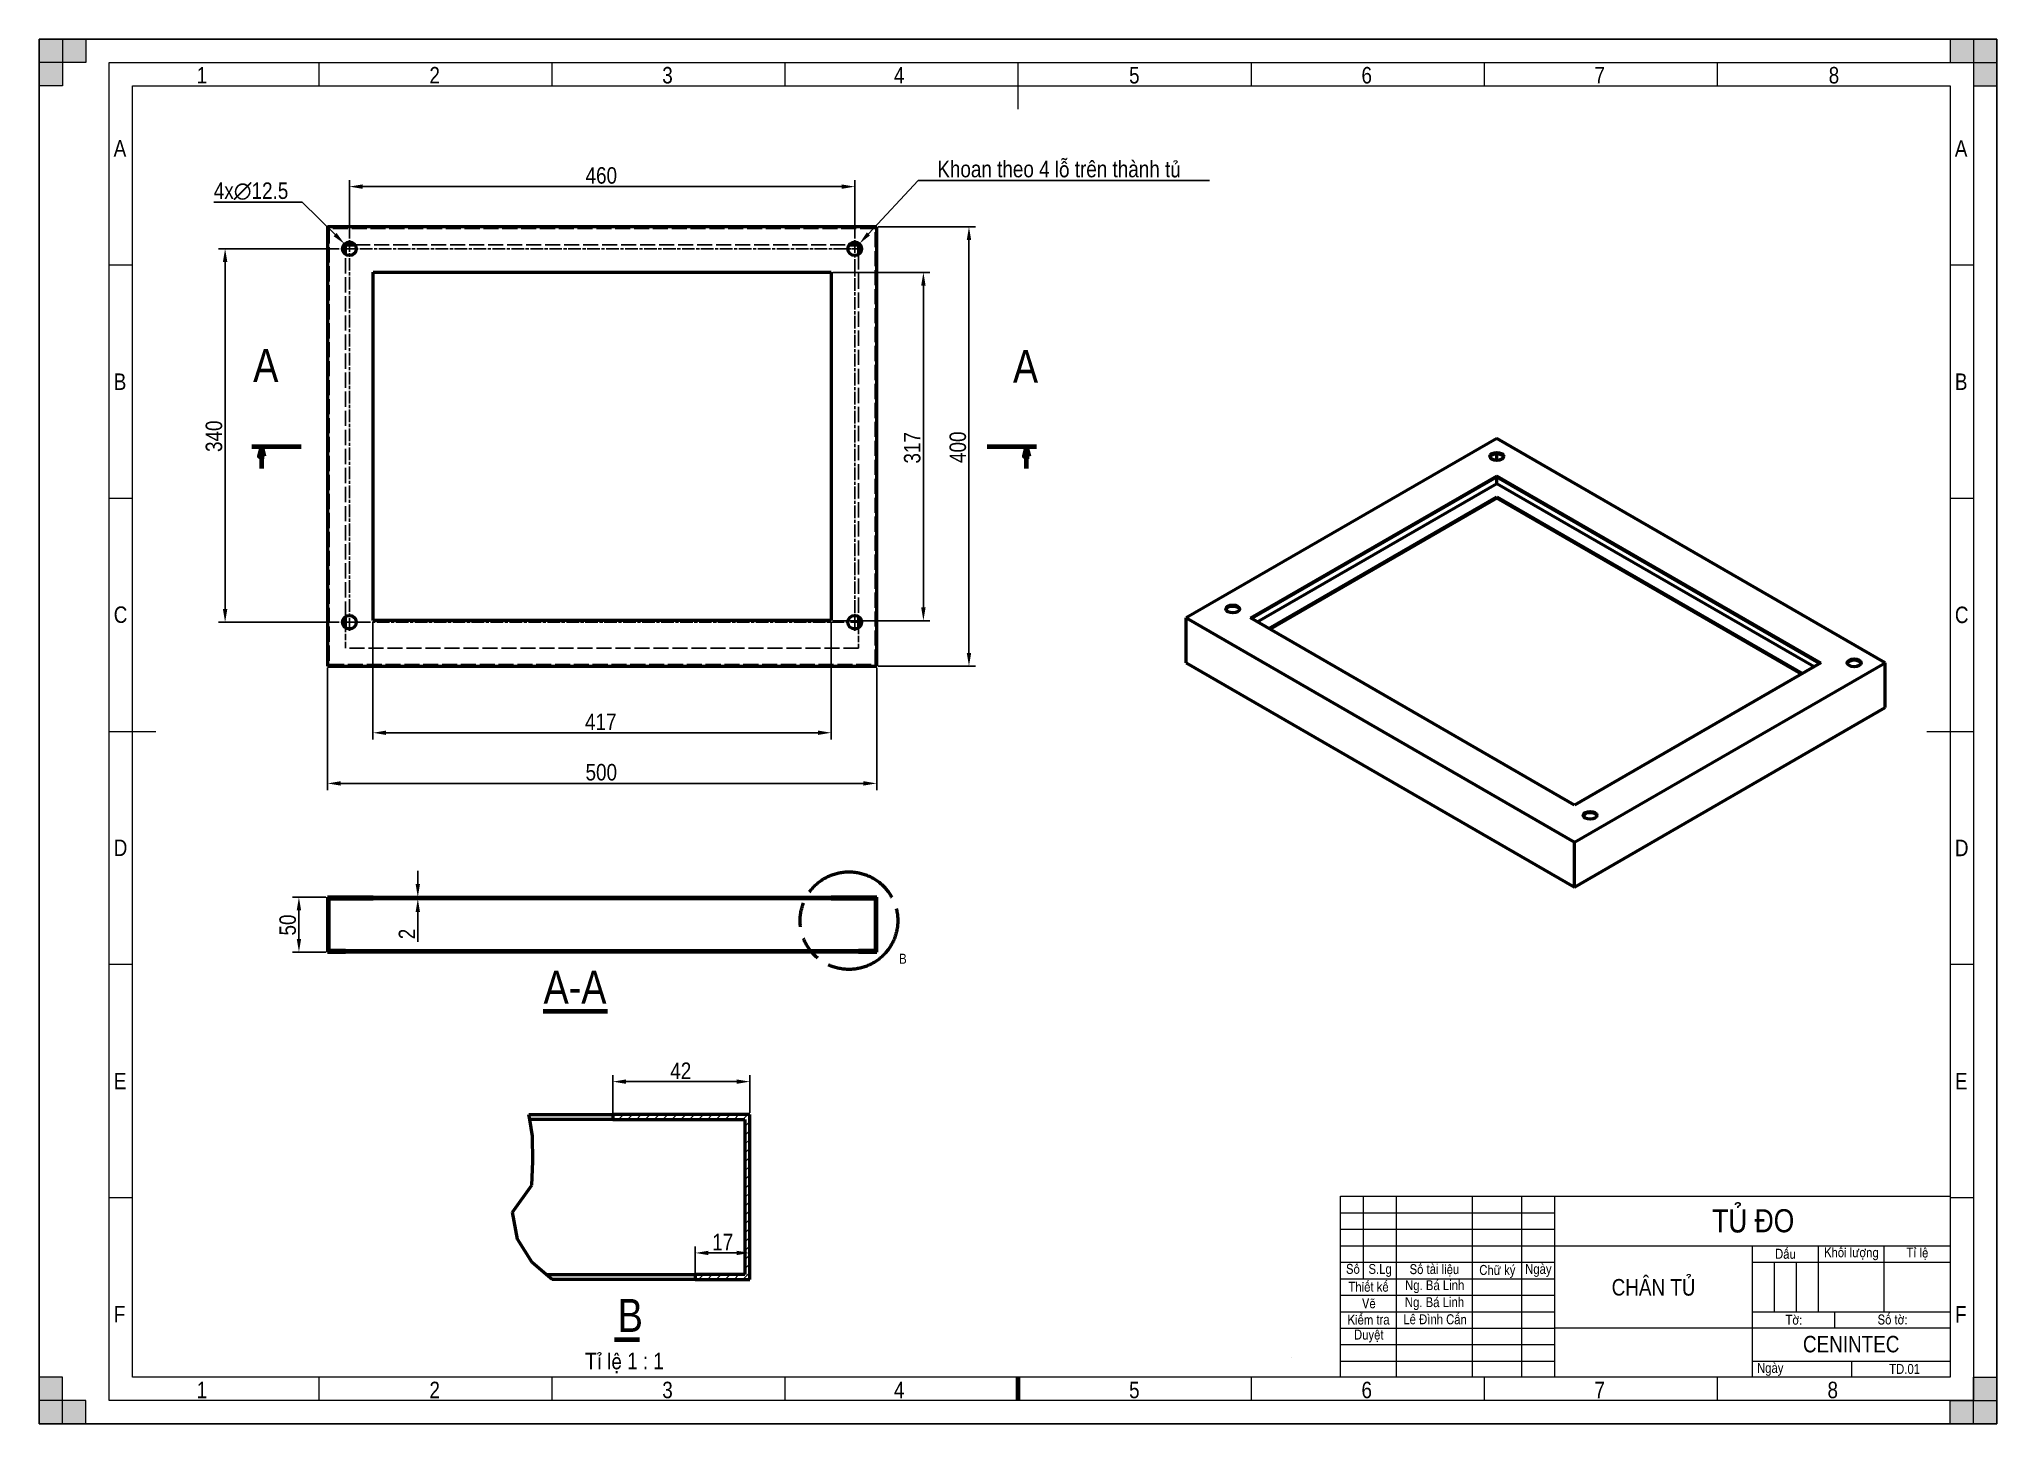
# Model space of a CAD drawing. Header units: millimetres. Extents: x 0 to 1782, y 0 to 1260.
import ezdxf

# ---------------------------------------------------------------- set-up
doc = ezdxf.new("R2010")
doc.units = ezdxf.units.MM
doc.header["$LTSCALE"] = 3
for name, pattern in [('CHAIN', [0.7087, 0.4724, -0.0591, 0.1181, -0.0591]), ('DASHED', [0.2067, 0.1654, -0.0413]), ('DOUBLE_DASH_CHAIN', [1.2403, 0.6614, -0.0827, 0.1654, -0.0827, 0.1654, -0.0827])]:
    doc.linetypes.add(name, pattern=pattern)
for name, color, linetype, lineweight in [('Border (ANSI)', 7, 'Continuous', 70), ('Break Line (ANSI)', 7, 'Continuous', 50), ('Center Mark (ANSI)', 7, 'Continuous', 25), ('Centerline (ANSI)', 7, 'Continuous', 25), ('Co ban', 7, 'Continuous', 50), ('Detail Boundary (ANSI)', 7, 'DOUBLE_DASH_CHAIN', 50), ('Dimension (ANSI)', 7, 'Continuous', 25), ('Hatch (ANSI)', 7, 'Continuous', 18), ('Section Line (ANSI)', 7, 'DOUBLE_DASH_CHAIN', 70), ('Symbol (ANSI)', 7, 'Continuous', 25)]:
    doc.layers.add(name, color=color, linetype=linetype, lineweight=lineweight)
for name, color, linetype, lineweight, true_color in [('Khung ban ve', 5, 'Continuous', 15, 0x0000ff), ('Manh', 7, 'DASHED', 25, 0x008000), ('Manh khung ten', 7, 'Continuous', 15, 0x994c4c), ('Net chu', 30, 'Continuous', 15, 0xff7f00), ('THIN', 5, 'Continuous', 15, 0x0000ff)]:
    doc.layers.add(name, color=color, linetype=linetype, lineweight=lineweight, true_color=true_color)
doc.styles.add('Do nham', font='')
doc.styles.add('Hinh cat 1', font='')
doc.styles.add('Linh_50', font='')
doc.styles.add('Note Text (ANSI)', font='')
doc.styles.add('StandardAM_ANSI', font='')
doc.styles.add('Text Style102', font='')
doc.styles.add('Text Style95', font='')
doc.styles.get('Do nham').set_extended_font_data('VNI-Helve-Condense')
doc.styles.get('Hinh cat 1').set_extended_font_data('VNI-Helve-Condense')
doc.styles.get('Linh_50').set_extended_font_data('VNI-Helve-Condense')
doc.styles.get('Note Text (ANSI)').set_extended_font_data('VNI-Helve-Condense')
doc.styles.get('StandardAM_ANSI').set_extended_font_data('VNI-Helve-Condense')
doc.styles.get('Text Style102').set_extended_font_data('VNI-Helve-Condense')
doc.styles.get('Text Style95').set_extended_font_data('VNI-Helve-Condense')
doc.dimstyles.new('Default - mm (ANSI)', dxfattribs={"dimscale": 3, "dimtxt": 5, "dimasz": 4, "dimexe": 2, "dimexo": 0.5, "dimgap": 0.8, "dimtad": 1, "dimtoh": 1, "dimdec": 0, "dimrnd": 1e-08, "dimzin": 4, "dimdsep": 46, "dimtxsty": 'StandardAM_ANSI', "dimcen": 0.09, "dimdle": 10, "dimclrd": 256, "dimclre": 256, "dimclrt": 256, "dimadec": 1, "dimazin": 1, "dimtfac": 0.61, "dimtofl": 0, "dimtmove": 0, "dimatfit": 3, "dimldrblk": 'DOT', "dimfxl": 1, "dimtolj": 1, "dimtzin": 4, "dimlwd": -1, "dimlwe": -1, "dimarcsym": 0})

# ---------------------------------------------------------------- blocks, each defined once
blk = doc.blocks.new('Borders A2_Thuong')
at = {"layer": 'THIN'}
for points in [[(0.01, 420.04), (14.15, 420.04), (14.15, 412.96), (0.01, 412.96)], [(7.08, 420.04), (7.08, 405.89), (0.01, 405.89), (0.01, 420.04)], [(594.01, 412.96), (594.01, 420.04), (579.87, 420.04), (579.87, 412.96)], [(594.01, 420.04), (586.94, 420.04), (586.94, 405.89), (594.01, 405.89)], [(0.01, -0.01), (7.08, -0.01), (7.08, 14.14), (0.01, 14.14)], [(586.94, -0.01), (586.94, 14.14), (594.01, 14.14), (594.01, -0.01)], [(0.01, 7.06), (0.01, -0.01), (14.15, -0.01), (14.15, 7.06)], [(594.01, -0.01), (579.87, -0.01), (579.87, 7.06), (594.01, 7.06)]]:
    blk.add_hatch(color=256, dxfattribs=at).paths.add_polyline_path(points)
at = {"layer": 'Border (ANSI)'}
for p, q in [((379.87, 20.06), (379.87, 20.02)), ((297.01, 14.14), (297.01, 7.06))]:
    blk.add_line(p, q, dxfattribs=at)
at = {"layer": 'Khung ban ve'}
for p, q in [((297.01, 412.96), (297.01, 398.82)), ((28.3, 405.89), (579.87, 405.89)), ((28.3, 14.14), (28.3, 405.89)), ((579.87, 405.89), (579.87, 14.14)), ((21.23, 210.01), (35.37, 210.01)), ((572.8, 210.01), (586.94, 210.01)), ((394.87, 69.02), (579.89, 69.02)), ((394.87, 14.02), (394.87, 69.02)), ((401.87, 44.02), (401.87, 69.02)), ((411.87, 14.02), (411.87, 69.02)), ((434.87, 14.02), (434.87, 69.02)), ((449.87, 14.02), (449.87, 69.02)), ((459.87, 14.02), (459.87, 69.02)), ((579.87, 64.02), (579.89, 64.02)), ((394.87, 54.02), (579.89, 54.02)), ((519.87, 14.02), (519.87, 54.02)), ((539.87, 34.02), (539.87, 54.02)), ((559.87, 34.02), (559.87, 54.02)), ((579.87, 59.02), (579.89, 59.02)), ((394.87, 49.02), (459.87, 49.02)), ((519.87, 49.02), (579.89, 49.02)), ((394.87, 44.02), (459.87, 44.02)), ((579.87, 44.02), (579.89, 44.02)), ((579.87, 39.02), (579.89, 39.02)), ((519.87, 34.02), (579.89, 34.02)), ((544.87, 29.02), (544.87, 34.02)), ((579.87, 29.02), (459.87, 29.02)), ((579.87, 24.02), (579.89, 24.02)), ((579.87, 14.14), (28.3, 14.14))]:
    blk.add_line(p, q, dxfattribs=at)
at = {"layer": 'Manh khung ten', "lineweight": 25}
for p, q in [((594.01, 420.04), (0.01, 420.04)), ((0.01, 420.04), (0.01, -0.01)), ((594.01, -0.01), (594.01, 420.04)), ((0.01, -0.01), (594.01, -0.01))]:
    blk.add_line(p, q, dxfattribs=at)
at = {"layer": 'Manh khung ten'}
for p, q in [((0.01, 420.04), (594.01, 420.04)), ((0.01, -0.01), (0.01, 420.04)), ((594.01, 420.04), (594.01, -0.01)), ((21.23, 412.96), (586.94, 412.96)), ((21.23, 7.06), (21.23, 412.96)), ((84.87, 412.96), (84.87, 405.89)), ((155.58, 412.96), (155.58, 405.89)), ((367.73, 412.96), (367.73, 405.89)), ((438.44, 412.96), (438.44, 405.89)), ((509.15, 412.96), (509.15, 405.89)), ((586.94, 412.96), (586.94, 7.06)), ((28.25, 351.5), (21.2, 351.5)), ((586.89, 351.5), (579.84, 351.5)), ((28.27, 280.73), (21.23, 280.73)), ((586.92, 280.73), (579.87, 280.73)), ((28.27, 139.35), (21.23, 139.35)), ((586.92, 139.3), (579.87, 139.3)), ((28.3, 68.59), (21.25, 68.59)), ((586.94, 68.53), (579.89, 68.53)), ((394.87, 64.02), (459.87, 64.02)), ((394.87, 59.02), (459.87, 59.02)), ((526.54, 34.02), (526.54, 49.02)), ((533.2, 34.02), (533.2, 49.02)), ((394.87, 39.02), (459.87, 39.02)), ((394.87, 34.02), (459.87, 34.02)), ((394.87, 29.02), (459.87, 29.02)), ((394.87, 24.02), (459.87, 24.02)), ((394.87, 19.02), (459.87, 19.02)), ((519.87, 19.02), (579.89, 19.02)), ((549.88, 19.02), (549.88, 14.14)), ((84.87, 14.14), (84.87, 7.06)), ((155.58, 14.14), (155.58, 7.06)), ((226.3, 14.14), (226.3, 7.06)), ((367.73, 14.14), (367.73, 7.06)), ((438.44, 14.14), (438.44, 7.06)), ((509.15, 14.14), (509.15, 7.06)), ((586.94, 7.06), (21.23, 7.06)), ((594.01, -0.01), (0.01, -0.01))]:
    blk.add_line(p, q, dxfattribs=at)
at = {"layer": 'Net chu'}
blk.add_line((226.3, 412.96), (226.3, 405.89), dxfattribs=at)
at = {"layer": 'THIN'}
for p, q in [((0.01, 412.96), (0.01, 420.04)), ((0.01, 420.04), (14.15, 420.04)), ((0.01, 420.04), (7.08, 420.04)), ((0.01, 405.89), (0.01, 420.04)), ((7.08, 420.04), (7.08, 405.89)), ((14.15, 420.04), (14.15, 412.96)), ((594.01, 420.04), (579.87, 420.04)), ((579.87, 420.04), (579.87, 412.96)), ((594.01, 420.04), (586.94, 420.04)), ((586.94, 420.04), (586.94, 405.89)), ((594.01, 412.96), (594.01, 420.04)), ((594.01, 405.89), (594.01, 420.04)), ((14.15, 412.96), (0.01, 412.96)), ((579.87, 412.96), (594.01, 412.96)), ((7.08, 405.89), (0.01, 405.89)), ((586.94, 405.89), (594.01, 405.89)), ((7.08, 14.14), (0.01, 14.14)), ((0.01, 14.14), (0.01, -0.01)), ((7.08, -0.01), (7.08, 14.14)), ((586.94, -0.01), (586.94, 14.14)), ((586.94, 14.14), (594.01, 14.14)), ((594.01, 14.14), (594.01, -0.01)), ((0.01, 7.06), (0.01, -0.01)), ((14.15, 7.06), (0.01, 7.06)), ((14.15, -0.01), (14.15, 7.06)), ((579.87, -0.01), (579.87, 7.06)), ((579.87, 7.06), (594.01, 7.06)), ((594.01, 7.06), (594.01, -0.01)), ((0.01, -0.01), (14.15, -0.01)), ((0.01, -0.01), (7.08, -0.01)), ((594.01, -0.01), (579.87, -0.01)), ((594.01, -0.01), (586.94, -0.01))]:
    blk.add_line(p, q, dxfattribs=at)
at = {"layer": 'Border (ANSI)', "style": 'Note Text (ANSI)'}
for s, insert, char_height, width, attachment_point in [('Daáu', (529.87, 51.55), 3, 19.9371, 5), ('Khoái löôïng', (549.86, 51.58), 3, 19.9371, 5), ('Tæ leä', (569.89, 51.58), 3, 19.9948, 5), ('Soá', (398.63, 46.96), 3, 7.075, 5), ('S.Lg', (406.89, 46.52), 3, 10.0576, 5), ('Soá taøi lieäu', (423.36, 46.56), 3, 22.8599, 5), ('Chöõ kyù', (442.46, 46.22), 3, 15.0245, 5), ('Ngaøy', (454.9, 46.52), 3, 10.0163, 5), ('Thieát keá', (403.38, 41.55), 3, 16.9679, 5), ('Ng. Baù Linh', (423.45, 41.6), 3, 22.8602, 5), ('Veõ', (403.45, 36.54), 3, 17.0139, 5), ('Ng. Baù Linh', (423.38, 36.45), 3, 22.8602, 5), ('Kieåm tra', (403.38, 31.59), 3, 16.9779, 5), ('Leâ Ñình Caån', (423.56, 31.67), 3, 22.8602, 5), ('Tôø:', (532.42, 31.54), 3, 24.9188, 5), ('Soá tôø:', (562.36, 31.61), 3, 34.8305, 5), ('Duyeät', (403.45, 26.61), 3, 16.9779, 5), ('\\fVNI-Helve-Condense|b0|i0;\\H5.0000;CENINTEC', (549.82, 24.14), 5, 59.8872, 5), ('Ngaøy', (521.24, 16.5), 3, 30.0083, 4)]:
    blk.add_mtext(s, dxfattribs=dict(at, insert=insert, char_height=char_height, width=width, attachment_point=attachment_point))
at = {"layer": 'Net chu', "style": 'Linh_50'}
for s, p in [('1', (47.82, 406.6)), ('2', (118.43, 406.6)), ('3', (189.07, 406.6)), ('4', (259.37, 406.6)), ('5', (330.72, 406.6)), ('6', (401.23, 406.6)), ('7', (471.92, 406.6)), ('8', (542.99, 406.6)), ('A', (22.62, 384.44)), ('A', (581.26, 384.38)), ('B', (22.64, 313.62)), ('B', (581.28, 313.62)), ('C', (22.64, 242.96)), ('C', (581.28, 242.9)), ('D', (22.64, 172.24)), ('D', (581.28, 172.19)), ('E', (22.66, 101.47)), ('E', (581.31, 101.42)), ('F', (22.66, 30.76)), ('F', (581.31, 30.71)), ('1', (47.82, 7.77)), ('2', (118.43, 7.77)), ('3', (189.07, 7.77)), ('4', (259.37, 7.77)), ('5', (330.72, 7.77)), ('6', (401.23, 7.77)), ('7', (471.92, 7.77)), ('8', (542.63, 7.77))]:
    blk.add_text(s, height=5, dxfattribs=at).set_placement(p)
blk = doc.blocks.new('2dTransSection3')
at = {"layer": 'Section Line (ANSI)', "linetype": 'Continuous', "lineweight": 140}
for p, q in [((64.54, 296.48), (79.54, 296.48)), ((287.63, 296.48), (302.63, 296.48))]:
    blk.add_line(p, q, dxfattribs=at)
at = {"layer": 'Section Line (ANSI)', "linetype": 'Continuous'}
for p, q in [((67.54, 296.48), (66.79, 293.48)), ((66.79, 293.48), (68.29, 293.48)), ((67.54, 293.48), (67.54, 296.48)), ((68.29, 293.48), (67.54, 296.48)), ((67.54, 289.77), (67.54, 293.48)), ((299.63, 296.48), (298.88, 293.48)), ((298.88, 293.48), (300.38, 293.48)), ((299.63, 293.48), (299.63, 296.48)), ((300.38, 293.48), (299.63, 296.48)), ((299.63, 289.77), (299.63, 293.48))]:
    blk.add_line(p, q, dxfattribs=at)
at = {"layer": 'Section Line (ANSI)', "linetype": 'Continuous', "flags": 128}
for points in [[(68.29, 293.48), (67.54, 296.48), (66.79, 293.48), (68.29, 293.48)], [(300.38, 293.48), (299.63, 296.48), (298.88, 293.48), (300.38, 293.48)]]:
    blk.add_lwpolyline(points, dxfattribs=at)
at = {"layer": 'Section Line (ANSI)'}
for points in [[(68.29, 293.48), (67.54, 296.48), (66.79, 293.48), (68.29, 293.48)], [(300.38, 293.48), (299.63, 296.48), (298.88, 293.48), (300.38, 293.48)]]:
    blk.add_solid(points, dxfattribs=at)
at = {"layer": 'Section Line (ANSI)', "char_height": 10, "attachment_point": 7, "style": 'Text Style102'}
for insert in [(64.95, 316.08), (295.48, 315.79)]:
    blk.add_mtext('A', dxfattribs=dict(at, insert=insert))
blk = doc.blocks.new('*D6')
at = {"layer": 'Defpoints', "color": 0, "transparency": 16777216}
for p in [(262.4, 689.4), (762.4, 689.4), (762.4, 582.8)]:
    blk.add_point(p, dxfattribs=at)
at = {"layer": 'Dimension (ANSI)', "transparency": 16777216}
for p, q in [((262.4, 687.9), (262.4, 576.8)), ((762.4, 687.9), (762.4, 576.8)), ((274.4, 582.8), (750.4, 582.8))]:
    blk.add_line(p, q, dxfattribs=at)
for points in [[(274.4, 584.8), (274.4, 580.8), (262.4, 582.8)], [(750.4, 584.8), (750.4, 580.8), (762.4, 582.8)]]:
    blk.add_solid(points, dxfattribs=at)
at = {"layer": 'Dimension (ANSI)', "color": 150, "true_color": 0x0080ff, "transparency": 16777216, "insert": (497.4, 600.5), "char_height": 15, "attachment_point": 1, "style": 'StandardAM_ANSI'}
blk.add_mtext('\\A1;500', dxfattribs=at)
blk = doc.blocks.new('_Dot')
at = {"color": 0, "linetype": 'ByBlock', "lineweight": -2}
blk.add_line((-0.5, 0), (-1, 0), dxfattribs=at)
at = {"color": 0, "linetype": 'ByBlock', "const_width": 0.5}
blk.add_lwpolyline([(-0.25, 0, 1), (0.25, 0, 1)], format="xyb", close=True, dxfattribs=at)
blk = doc.blocks.new('*D7')
at = {"layer": 'Defpoints', "color": 0, "transparency": 16777216}
for p in [(762.4, 1089.4), (846.4, 1089.4), (762.4, 689.4)]:
    blk.add_point(p, dxfattribs=at)
at = {"layer": 'Dimension (ANSI)', "transparency": 16777216}
for p, q in [((763.9, 1089.4), (852.4, 1089.4)), ((846.4, 701.4), (846.4, 1077.4)), ((763.9, 689.4), (852.4, 689.4))]:
    blk.add_line(p, q, dxfattribs=at)
for points in [[(844.4, 1077.4), (848.4, 1077.4), (846.4, 1089.4)], [(844.4, 701.4), (848.4, 701.4), (846.4, 689.4)]]:
    blk.add_solid(points, dxfattribs=at)
at = {"layer": 'Dimension (ANSI)', "color": 150, "true_color": 0x0080ff, "transparency": 16777216, "insert": (828.7, 874.4), "char_height": 15, "attachment_point": 1, "rotation": 90, "style": 'StandardAM_ANSI'}
blk.add_mtext('\\A1;400', dxfattribs=at)
blk = doc.blocks.new('*D8')
at = {"layer": 'Defpoints', "color": 0, "transparency": 16777216}
for p in [(303.9, 730.9), (720.9, 730.9), (720.9, 628.9)]:
    blk.add_point(p, dxfattribs=at)
at = {"layer": 'Dimension (ANSI)', "transparency": 16777216}
for p, q in [((303.9, 729.4), (303.9, 622.9)), ((720.9, 729.4), (720.9, 622.9)), ((315.9, 628.9), (708.9, 628.9))]:
    blk.add_line(p, q, dxfattribs=at)
for points in [[(315.9, 630.9), (315.9, 626.9), (303.9, 628.9)], [(708.9, 630.9), (708.9, 626.9), (720.9, 628.9)]]:
    blk.add_solid(points, dxfattribs=at)
at = {"layer": 'Dimension (ANSI)', "color": 150, "true_color": 0x0080ff, "transparency": 16777216, "insert": (496.9, 646.3), "char_height": 15, "attachment_point": 1, "style": 'StandardAM_ANSI'}
blk.add_mtext('\\A1;417', dxfattribs=at)
blk = doc.blocks.new('*D9')
at = {"layer": 'Defpoints', "color": 0, "transparency": 16777216}
for p in [(720.9, 1047.9), (804.9, 1047.9), (720.9, 730.9)]:
    blk.add_point(p, dxfattribs=at)
at = {"layer": 'Dimension (ANSI)', "transparency": 16777216}
for p, q in [((722.4, 1047.9), (810.9, 1047.9)), ((804.9, 742.9), (804.9, 1035.9)), ((722.4, 730.9), (810.9, 730.9))]:
    blk.add_line(p, q, dxfattribs=at)
for points in [[(802.9, 1035.9), (806.9, 1035.9), (804.9, 1047.9)], [(802.9, 742.9), (806.9, 742.9), (804.9, 730.9)]]:
    blk.add_solid(points, dxfattribs=at)
at = {"layer": 'Dimension (ANSI)', "color": 150, "true_color": 0x0080ff, "transparency": 16777216, "insert": (787.2, 873.9), "char_height": 15, "attachment_point": 1, "rotation": 90, "style": 'StandardAM_ANSI'}
blk.add_mtext('\\A1;317', dxfattribs=at)
blk = doc.blocks.new('*D10')
at = {"layer": 'Defpoints', "color": 0, "transparency": 16777216}
for p in [(262.4, 479.3), (236.5, 429.3), (262.4, 429.3)]:
    blk.add_point(p, dxfattribs=at)
at = {"layer": 'Dimension (ANSI)', "transparency": 16777216}
for p, q in [((260.9, 479.3), (230.5, 479.3)), ((236.5, 467.3), (236.5, 441.3)), ((260.9, 429.3), (230.5, 429.3))]:
    blk.add_line(p, q, dxfattribs=at)
for points in [[(234.5, 467.3), (238.5, 467.3), (236.5, 479.3)], [(234.5, 441.3), (238.5, 441.3), (236.5, 429.3)]]:
    blk.add_solid(points, dxfattribs=at)
at = {"layer": 'Dimension (ANSI)', "color": 150, "true_color": 0x0080ff, "transparency": 16777216, "insert": (218.7, 444.4), "char_height": 15, "attachment_point": 1, "rotation": 90, "style": 'StandardAM_ANSI'}
blk.add_mtext('\\A1;50', dxfattribs=at)
blk = doc.blocks.new('2dDetail1')
at = {"layer": 'Detail Boundary (ANSI)', "ltscale": 14.995327}
blk.add_circle((245.72, 152.64), 14.8, dxfattribs=at)
at = {"layer": 'Detail Boundary (ANSI)', "insert": (260.95, 139.58), "char_height": 3, "attachment_point": 7, "style": 'Hinh cat 1'}
blk.add_mtext('B', dxfattribs=at)
blk = doc.blocks.new('*D12')
at = {"layer": 'Defpoints', "color": 0, "transparency": 16777216}
for p in [(646.8, 281.4), (646.8, 155.5), (597.3, 135.9)]:
    blk.add_point(p, dxfattribs=at)
at = {"layer": 'Dimension (ANSI)', "transparency": 16777216}
for p, q in [((597.3, 137.4), (597.3, 161.5)), ((609.3, 155.5), (634.8, 155.5))]:
    blk.add_line(p, q, dxfattribs=at)
for points in [[(609.3, 157.5), (609.3, 153.5), (597.3, 155.5)], [(634.8, 157.5), (634.8, 153.5), (646.8, 155.5)]]:
    blk.add_solid(points, dxfattribs=at)
at = {"layer": 'Dimension (ANSI)', "color": 150, "true_color": 0x0080ff, "transparency": 16777216, "insert": (612.7, 172.9), "char_height": 15, "attachment_point": 1, "style": 'StandardAM_ANSI'}
blk.add_mtext('\\A1;17', dxfattribs=at)
blk = doc.blocks.new('*D13')
at = {"layer": 'Defpoints', "color": 0, "transparency": 16777216}
for p in [(646.8, 311.4), (522.3, 281.4), (646.8, 281.4)]:
    blk.add_point(p, dxfattribs=at)
at = {"layer": 'Dimension (ANSI)', "transparency": 16777216}
for p, q in [((522.3, 282.9), (522.3, 317.4)), ((534.3, 311.4), (634.8, 311.4)), ((646.8, 282.9), (646.8, 317.4))]:
    blk.add_line(p, q, dxfattribs=at)
for points in [[(534.3, 313.4), (534.3, 309.4), (522.3, 311.4)], [(634.8, 313.4), (634.8, 309.4), (646.8, 311.4)]]:
    blk.add_solid(points, dxfattribs=at)
at = {"layer": 'Dimension (ANSI)', "color": 150, "true_color": 0x0080ff, "transparency": 16777216, "insert": (574.5, 328.8), "char_height": 15, "attachment_point": 1, "style": 'StandardAM_ANSI'}
blk.add_mtext('\\A1;42', dxfattribs=at)
blk = doc.blocks.new('*D14')
at = {"layer": 'Defpoints', "color": 0, "transparency": 16777216}
for p in [(303.9, 479.3), (303.9, 477.8), (344.7, 479.3)]:
    blk.add_point(p, dxfattribs=at)
at = {"layer": 'Dimension (ANSI)', "transparency": 16777216}
for p, q in [((344.7, 491.3), (344.7, 503.3)), ((305.4, 479.3), (350.7, 479.3)), ((305.4, 477.8), (350.7, 477.8)), ((344.7, 465.8), (344.7, 438.6))]:
    blk.add_line(p, q, dxfattribs=at)
for points in [[(342.7, 491.3), (346.7, 491.3), (344.7, 479.3)], [(342.7, 465.8), (346.7, 465.8), (344.7, 477.8)]]:
    blk.add_solid(points, dxfattribs=at)
at = {"layer": 'Dimension (ANSI)', "color": 150, "true_color": 0x0080ff, "transparency": 16777216, "insert": (327.3, 441), "char_height": 15, "attachment_point": 1, "rotation": 90, "style": 'StandardAM_ANSI'}
blk.add_mtext('\\A1;2', dxfattribs=at)
blk = doc.blocks.new('*D15')
at = {"layer": 'Defpoints', "color": 0, "transparency": 16777216}
for p in [(169.3, 1069.4), (274.7, 1069.4), (274.7, 729.4)]:
    blk.add_point(p, dxfattribs=at)
at = {"layer": 'Dimension (ANSI)', "transparency": 16777216}
for p, q in [((273.2, 1069.4), (163.3, 1069.4)), ((169.3, 741.4), (169.3, 1057.4)), ((273.2, 729.4), (163.3, 729.4))]:
    blk.add_line(p, q, dxfattribs=at)
for points in [[(167.3, 1057.4), (171.3, 1057.4), (169.3, 1069.4)], [(167.3, 741.4), (171.3, 741.4), (169.3, 729.4)]]:
    blk.add_solid(points, dxfattribs=at)
at = {"layer": 'Dimension (ANSI)', "color": 150, "true_color": 0x0080ff, "transparency": 16777216, "insert": (151.6, 884.4), "char_height": 15, "attachment_point": 1, "rotation": 90, "style": 'StandardAM_ANSI'}
blk.add_mtext('\\A1;340', dxfattribs=at)
blk = doc.blocks.new('*D16')
at = {"layer": 'Defpoints', "color": 0, "transparency": 16777216}
for p in [(742.4, 1125.9), (282.4, 1077.2), (742.4, 1077.2)]:
    blk.add_point(p, dxfattribs=at)
at = {"layer": 'Dimension (ANSI)', "transparency": 16777216}
for p, q in [((282.4, 1078.7), (282.4, 1131.9)), ((294.4, 1125.9), (730.4, 1125.9)), ((742.4, 1078.7), (742.4, 1131.9))]:
    blk.add_line(p, q, dxfattribs=at)
for points in [[(294.4, 1127.9), (294.4, 1123.9), (282.4, 1125.9)], [(730.4, 1127.9), (730.4, 1123.9), (742.4, 1125.9)]]:
    blk.add_solid(points, dxfattribs=at)
at = {"layer": 'Dimension (ANSI)', "color": 150, "true_color": 0x0080ff, "transparency": 16777216, "insert": (497.4, 1143.6), "char_height": 15, "attachment_point": 1, "style": 'StandardAM_ANSI'}
blk.add_mtext('\\A1;460', dxfattribs=at)
blk = doc.blocks.new('*D17')
at = {"layer": 'Defpoints', "color": 0, "transparency": 16777216}
for p in [(278, 1073.8), (286.9, 1065)]:
    blk.add_point(p, dxfattribs=at)
at = {"layer": 'Dimension (ANSI)', "transparency": 16777216}
for p, q in [((159, 1111.9), (239.3, 1111.9)), ((239.3, 1111.9), (269.4, 1082.2)), ((282.2, 1069.4), (282.7, 1069.4)), ((282.4, 1069.2), (282.4, 1069.7))]:
    blk.add_line(p, q, dxfattribs=at)
blk.add_solid([(270.8, 1083.7), (268, 1080.8), (278, 1073.8)], dxfattribs=at)
at = {"layer": 'Dimension (ANSI)', "color": 150, "true_color": 0x0080ff, "transparency": 16777216, "insert": (159, 1129.7), "char_height": 15, "attachment_point": 1, "style": 'StandardAM_ANSI'}
blk.add_mtext('\\A1;\\fVNI-Helve-Condense|b0|i0;\\H15.0000;4x∅12.5', dxfattribs=at)
blk = doc.blocks.new('*D18')
at = {"layer": 'Defpoints', "color": 0, "transparency": 16777216}
for p in [(746.7, 1074), (738.2, 1064.8)]:
    blk.add_point(p, dxfattribs=at)
at = {"layer": 'Dimension (ANSI)', "transparency": 16777216}
for p, q in [((800.1, 1131.6), (754.8, 1082.8)), ((1065.4, 1131.6), (800.1, 1131.6)), ((742.2, 1069.4), (742.7, 1069.4)), ((742.4, 1069.2), (742.4, 1069.7))]:
    blk.add_line(p, q, dxfattribs=at)
blk.add_solid([(753.4, 1084.2), (756.3, 1081.5), (746.7, 1074)], dxfattribs=at)
at = {"layer": 'Dimension (ANSI)', "color": 150, "true_color": 0x0080ff, "transparency": 16777216, "insert": (812.8, 1149.4), "char_height": 15, "attachment_point": 1, "style": 'StandardAM_ANSI'}
blk.add_mtext('\\A1; \\fVNI-Helve-Condense|b0|i0;\\H15.0000;Khoan theo 4 loã treân thaønh tuû', dxfattribs=at)

msp = doc.modelspace()

# ---------------------------------------------------------------- hatches: boundary and pattern name
at = {"layer": 'Hatch (ANSI)'}
h = msp.add_hatch(dxfattribs=at)
h.set_pattern_fill('ANSI31', color=256, scale=15.24, style=0)
h.set_pattern_definition([(45, (0, 0), (-1.3470384, 1.3470384), [])])
h.paths.add_polyline_path([(262.441, 479.298), (262.441, 429.298), (278.941, 429.298), (278.941, 430.798), (263.941, 430.798), (263.941, 477.798), (303.941, 477.798), (303.941, 479.298)])
h.paths.add_polyline_path([(762.441, 429.298), (762.441, 479.298), (720.941, 479.298), (720.941, 477.798), (760.941, 477.798), (760.941, 430.798), (745.941, 430.798), (745.941, 429.298)])
h = msp.add_hatch(dxfattribs=at)
h.set_pattern_fill('ANSI31', color=256, scale=45.72, style=0)
h.set_pattern_definition([(45, (0, 0), (-4.041115, 4.041115), [])])
h.paths.add_polyline_path([(642.29, 135.925), (597.29, 135.925), (597.29, 131.425), (646.79, 131.425), (646.79, 281.425), (522.29, 281.425), (522.29, 276.925), (642.29, 276.925)])

# ---------------------------------------------------------------- linework, layer by layer
at = {"layer": 'Break Line (ANSI)'}
for p, q in [((446.572, 276.925), (445.84, 281.425)), ((449.058, 261.64), (446.572, 276.925)), ((449.32, 238.729), (449.058, 261.64)), ((448.352, 217.289), (449.32, 238.729)), ((430.846, 192.592), (448.352, 217.289)), ((435.6, 168.04), (430.846, 192.592)), ((448.724, 146.744), (435.6, 168.04)), ((461.618, 135.925), (448.724, 146.744)), ((466.981, 131.425), (461.618, 135.925))]:
    msp.add_line(p, q, dxfattribs=at)
at = {"layer": 'Center Mark (ANSI)', "linetype": 'CHAIN', "ltscale": 2.870114}
for p, q in [((274.691, 1069.434), (290.191, 1069.434)), ((750.191, 1069.434), (734.691, 1069.434)), ((742.441, 721.684), (742.441, 737.184)), ((274.691, 729.434), (290.191, 729.434))]:
    msp.add_line(p, q, dxfattribs=at)
at = {"layer": 'Centerline (ANSI)', "linetype": 'CHAIN', "ltscale": 8.113447}
for p, q in [((274.691, 1069.434), (750.191, 1069.434)), ((282.441, 721.684), (282.441, 1077.184)), ((742.441, 1077.184), (742.441, 721.684)), ((750.191, 729.434), (274.691, 729.434))]:
    msp.add_line(p, q, dxfattribs=at)
at = {"layer": 'Co ban'}
for p, q in [((262.441, 1089.434), (262.441, 689.434)), ((762.441, 1089.434), (262.441, 1089.434)), ((762.441, 689.434), (762.441, 1089.434)), ((278.941, 1064.256), (278.941, 1072.934)), ((278.941, 1072.934), (287.619, 1072.934)), ((737.263, 1072.934), (745.941, 1072.934)), ((745.941, 1072.934), (745.941, 1064.256)), ((303.941, 730.934), (303.941, 1047.934)), ((303.941, 1047.934), (720.941, 1047.934)), ((720.941, 1047.934), (720.941, 730.934)), ((1326.912, 896.684), (1044.069, 733.384)), ((1680.465, 692.56), (1326.912, 896.684)), ((1326.912, 876.745), (1326.912, 882.738)), ((1102.759, 733.384), (1326.912, 862.799)), ((1326.912, 861.574), (1103.82, 732.772)), ((1108.769, 729.914), (1326.912, 855.859)), ((1326.912, 862.799), (1326.912, 861.574)), ((1326.912, 862.799), (1621.775, 692.56)), ((1620.715, 691.947), (1326.912, 861.574)), ((1326.912, 855.859), (1326.912, 861.574)), ((1326.912, 855.859), (1615.765, 689.09)), ((1119.376, 723.791), (1326.912, 843.612)), ((1326.912, 842.387), (1120.437, 723.178)), ((1326.912, 842.387), (1326.912, 843.612)), ((1326.912, 843.612), (1605.158, 682.966)), ((1604.098, 682.353), (1326.912, 842.387)), ((278.941, 724.256), (278.941, 734.612)), ((720.941, 730.934), (303.941, 730.934)), ((745.941, 734.612), (745.941, 724.256)), ((1044.069, 692.56), (1044.069, 733.384)), ((1044.069, 733.384), (1397.622, 529.26)), ((1397.622, 563.145), (1102.759, 733.384)), ((262.441, 689.434), (762.441, 689.434)), ((1044.069, 692.56), (1397.622, 488.435)), ((1621.775, 692.56), (1397.622, 563.145)), ((1397.622, 529.26), (1680.465, 692.56)), ((1680.465, 651.735), (1680.465, 692.56)), ((1397.622, 488.435), (1680.465, 651.735)), ((1397.622, 488.435), (1397.622, 529.26)), ((262.441, 479.298), (262.441, 429.298)), ((303.941, 479.298), (262.441, 479.298)), ((263.941, 430.798), (263.941, 477.798)), ((263.941, 477.798), (303.941, 477.798)), ((303.941, 477.798), (303.941, 479.298)), ((303.941, 479.298), (720.941, 479.298)), ((720.941, 477.798), (303.941, 477.798)), ((762.441, 479.298), (720.941, 479.298)), ((720.941, 479.298), (720.941, 477.798)), ((720.941, 477.798), (760.941, 477.798)), ((760.941, 477.798), (760.941, 430.798)), ((762.441, 429.298), (762.441, 479.298)), ((262.441, 429.298), (278.941, 429.298)), ((278.941, 430.798), (263.941, 430.798)), ((278.941, 429.298), (278.941, 430.798)), ((278.941, 430.798), (745.941, 430.798)), ((745.941, 429.298), (278.941, 429.298)), ((760.941, 430.798), (745.941, 430.798)), ((745.941, 430.798), (745.941, 429.298)), ((745.941, 429.298), (762.441, 429.298)), ((445.84, 281.425), (522.29, 281.425)), ((522.29, 276.925), (446.572, 276.925)), ((646.79, 281.425), (522.29, 281.425)), ((522.29, 281.425), (522.29, 276.925)), ((522.29, 276.925), (642.29, 276.925)), ((642.29, 276.925), (642.29, 135.925)), ((646.79, 131.425), (646.79, 281.425)), ((461.618, 135.925), (597.29, 135.925)), ((597.29, 131.425), (466.981, 131.425)), ((642.29, 135.925), (597.29, 135.925)), ((597.29, 135.925), (597.29, 131.425)), ((597.29, 131.425), (646.79, 131.425))]:
    msp.add_line(p, q, dxfattribs=at)
for centre in [(282.441, 1069.434), (742.441, 1069.434), (282.441, 729.434), (742.441, 729.434)]:
    msp.add_circle(centre, 6.25, dxfattribs=at)
for centre in [(1326.912, 880.354), (1086.495, 741.549), (1652.181, 692.56), (1411.765, 553.755)]:
    msp.add_ellipse(centre, major_axis=(6.25, 0), ratio=0.57735027, dxfattribs=at)
for centre in [(1326.912, 879.129), (1086.495, 740.325), (1652.181, 691.335), (1411.765, 552.53)]:
    msp.add_ellipse(centre, major_axis=(6.25, 0), ratio=0.57735027, start_param=0.17053096, end_param=2.9710617, dxfattribs=at)
at = {"layer": 'Manh', "ltscale": 27.835623}
for p, q in [((263.941, 1087.934), (263.941, 690.934)), ((760.941, 690.934), (760.941, 1087.934))]:
    msp.add_line(p, q, dxfattribs=at)
at = {"layer": 'Manh', "ltscale": 27.637367}
for p, q in [((760.941, 1087.934), (263.941, 1087.934)), ((263.941, 690.934), (760.941, 690.934))]:
    msp.add_line(p, q, dxfattribs=at)
at = {"layer": 'Manh', "ltscale": 27.88904}
msp.add_line((287.619, 1072.934), (737.263, 1072.934), dxfattribs=at)
at = {"layer": 'Manh', "ltscale": 27.978836}
for p, q in [((278.941, 734.612), (278.941, 1064.256)), ((745.941, 1064.256), (745.941, 734.612))]:
    msp.add_line(p, q, dxfattribs=at)
at = {"layer": 'Manh', "ltscale": 11.632467}
for p, q in [((278.941, 705.934), (278.941, 724.256)), ((745.941, 724.256), (745.941, 705.934))]:
    msp.add_line(p, q, dxfattribs=at)
at = {"layer": 'Manh', "ltscale": 27.892754}
msp.add_line((745.941, 705.934), (278.941, 705.934), dxfattribs=at)
at = {"layer": 'Symbol (ANSI)', "lineweight": 90}
for p, q in [((458.734, 375.655), (517.501, 375.655)), ((523.814, 76.875), (546.36, 76.875))]:
    msp.add_line(p, q, dxfattribs=at)

# ---------------------------------------------------------------- block references
at = {"xscale": 3, "yscale": 3, "zscale": 3}
msp.add_blockref('Borders A2_Thuong', (0, 0), dxfattribs=at)
at = {"layer": 'Detail Boundary (ANSI)', "xscale": 3, "yscale": 3, "zscale": 3}
msp.add_blockref('2dDetail1', (0, 0), dxfattribs=at)
at = {"layer": 'Section Line (ANSI)', "xscale": 3, "yscale": 3, "zscale": 3}
msp.add_blockref('2dTransSection3', (0, 0), dxfattribs=at)

# ---------------------------------------------------------------- texts
at = {"layer": 'Symbol (ANSI)', "attachment_point": 7}
for s, insert, char_height, style in [('A-A', (459.166, 382.405), 30, 'Text Style95'), ('B', (526.67, 83.625), 30, 'Text Style95'), ('Tæ leä 1 : 1', (497.112, 45.942), 15, 'Do nham')]:
    msp.add_mtext(s, dxfattribs=dict(at, insert=insert, char_height=char_height, style=style))
at = {"layer": 'Symbol (ANSI)', "attachment_point": 5, "style": 'Note Text (ANSI)'}
for s, insert, char_height, width in [('{\\fVNI-Helve-Condense|b0|i0;\\H21.0000;TUÛ ÑO}', (1560.274, 184.553), 21, 360.17729), ('{\\fVNI-Helve-Condense|b0|i0;\\H15.0000;CHAÂN TUÛ}', (1469.542, 124.066), 15, 180.91348), ('{\\fVNI-Helve-Condense|b0|i0;TD.01}', (1698.082, 49.861), 9, 120.39883)]:
    msp.add_mtext(s, dxfattribs=dict(at, insert=insert, char_height=char_height, width=width))

# ---------------------------------------------------------------- dimensions: what is measured, and where the dimension line sits
at = {"layer": 'Dimension (ANSI)'}
for base, p1, p2, picture, middle in [((742.441, 1125.919), (282.441, 1077.184), (742.441, 1077.184), '*D16', (512.441, 1125.919)), ((720.941, 628.934), (303.941, 730.934), (720.941, 730.934), '*D8', (512.441, 628.934))]:
    dim = msp.add_linear_dim(base=base, p1=p1, p2=p2, dimstyle='Default - mm (ANSI)', override={"dimgap": 0.8, "dimtoh": 0, "dimdec": 0, "dimtol": 0, "dimlim": 0, "dimtp": 0, "dimtm": 0, "dimtdec": 2, "dimatfit": 1}, dxfattribs=at)
    dim.commit()
    dim.dimension.update_dxf_attribs({"geometry": picture, "text_midpoint": middle, "dimtype": 160})
for p1, p2, text, override, picture, middle in [((738.193, 1064.849), (746.688, 1074.019), ' \\fVNI-Helve-Condense|b0|i0;\\H15.0000;Khoan theo 4 loã treân thaønh tuû', {"dimgap": 0.8, "dimtih": 1, "dimdec": 0, "dimlfac": 1, "dimtol": 0, "dimlim": 0, "dimtp": 0, "dimtm": 0, "dimtdec": 2}, '*D18', (939.103, 1131.638)), ((286.892, 1065.047), (277.989, 1073.822), '\\fVNI-Helve-Condense|b0|i0;\\H15.0000;4x<>', {"dimgap": 0.8, "dimtih": 1, "dimdec": 1, "dimlfac": 1, "dimtol": 0, "dimlim": 0, "dimtp": 0, "dimtm": 0, "dimtdec": 2}, '*D17', (186.789, 1111.945))]:
    dim = msp.add_diameter_dim_2p(p1=p1, p2=p2, text=text, dimstyle='Default - mm (ANSI)', override=override, dxfattribs=at)
    dim.commit()
    dim.dimension.update_dxf_attribs({"geometry": picture, "text_midpoint": middle, "dimtype": 163})
for base, p1, p2, angle, override, picture, middle in [((846.441, 1089.434), (762.441, 689.434), (762.441, 1089.434), 270, {"dimgap": 0.8, "dimtoh": 0, "dimdec": 0, "dimtol": 0, "dimlim": 0, "dimtp": 0, "dimtm": 0, "dimtdec": 2, "dimatfit": 1}, '*D7', (846.441, 889.434)), ((169.275, 1069.434), (274.691, 729.434), (274.691, 1069.434), 90, {"dimgap": 0.8, "dimtoh": 0, "dimdec": 0, "dimtol": 0, "dimlim": 0, "dimtp": 0, "dimtm": 0, "dimtdec": 2, "dimatfit": 1}, '*D15', (169.275, 899.434)), ((804.941, 1047.934), (720.941, 730.934), (720.941, 1047.934), 90, {"dimgap": 0.8, "dimtoh": 0, "dimdec": 0, "dimtol": 0, "dimlim": 0, "dimtp": 0, "dimtm": 0, "dimtdec": 2, "dimatfit": 1}, '*D9', (804.941, 889.434)), ((762.441, 582.817), (262.441, 689.434), (762.441, 689.434), 180, {"dimgap": 0.8, "dimtoh": 0, "dimdec": 0, "dimtol": 0, "dimlim": 0, "dimtp": 0, "dimtm": 0, "dimtdec": 2, "dimatfit": 1}, '*D6', (512.441, 582.817)), ((344.747928193, 479.297681128), (303.940642878, 477.797681128), (303.940642878, 479.297681128), 270, {"dimgap": 0.8, "dimtoh": 0, "dimdec": 0, "dimtol": 0, "dimlim": 0, "dimtp": 0, "dimtm": 0, "dimtdec": 2, "dimatfit": 1}, '*D14', (344.747928193, 446.210765082)), ((236.451, 429.298), (262.441, 479.298), (262.441, 429.298), 90, {"dimgap": 0.8, "dimtoh": 0, "dimdec": 0, "dimtol": 0, "dimlim": 0, "dimtp": 0, "dimtm": 0, "dimtdec": 2, "dimatfit": 1}, '*D10', (236.451, 454.298)), ((646.789692164, 311.424590684), (522.289692164, 281.424590684), (646.789692164, 281.424590684), 180, {"dimgap": 0.8, "dimtoh": 0, "dimdec": 0, "dimlfac": 0.333333, "dimtol": 0, "dimlim": 0, "dimtp": 0, "dimtm": 0, "dimtdec": 2, "dimatfit": 1}, '*D13', (584.539692164, 311.424590684)), ((646.789692164, 155.479886915), (597.289692164, 135.924590684), (646.789692164, 281.424590684), 180, {"dimgap": 0.8, "dimtoh": 0, "dimdec": 0, "dimlfac": 0.333333, "dimse2": 1, "dimtol": 0, "dimlim": 0, "dimtp": 0, "dimtm": 0, "dimtdec": 2, "dimatfit": 1}, '*D12', (622.039692164, 155.479886915))]:
    dim = msp.add_linear_dim(base=base, p1=p1, p2=p2, angle=angle, dimstyle='Default - mm (ANSI)', override=override, dxfattribs=at)
    dim.commit()
    dim.dimension.update_dxf_attribs({"geometry": picture, "text_midpoint": middle, "dimtype": 160})

doc.saveas('drawing.dxf')
